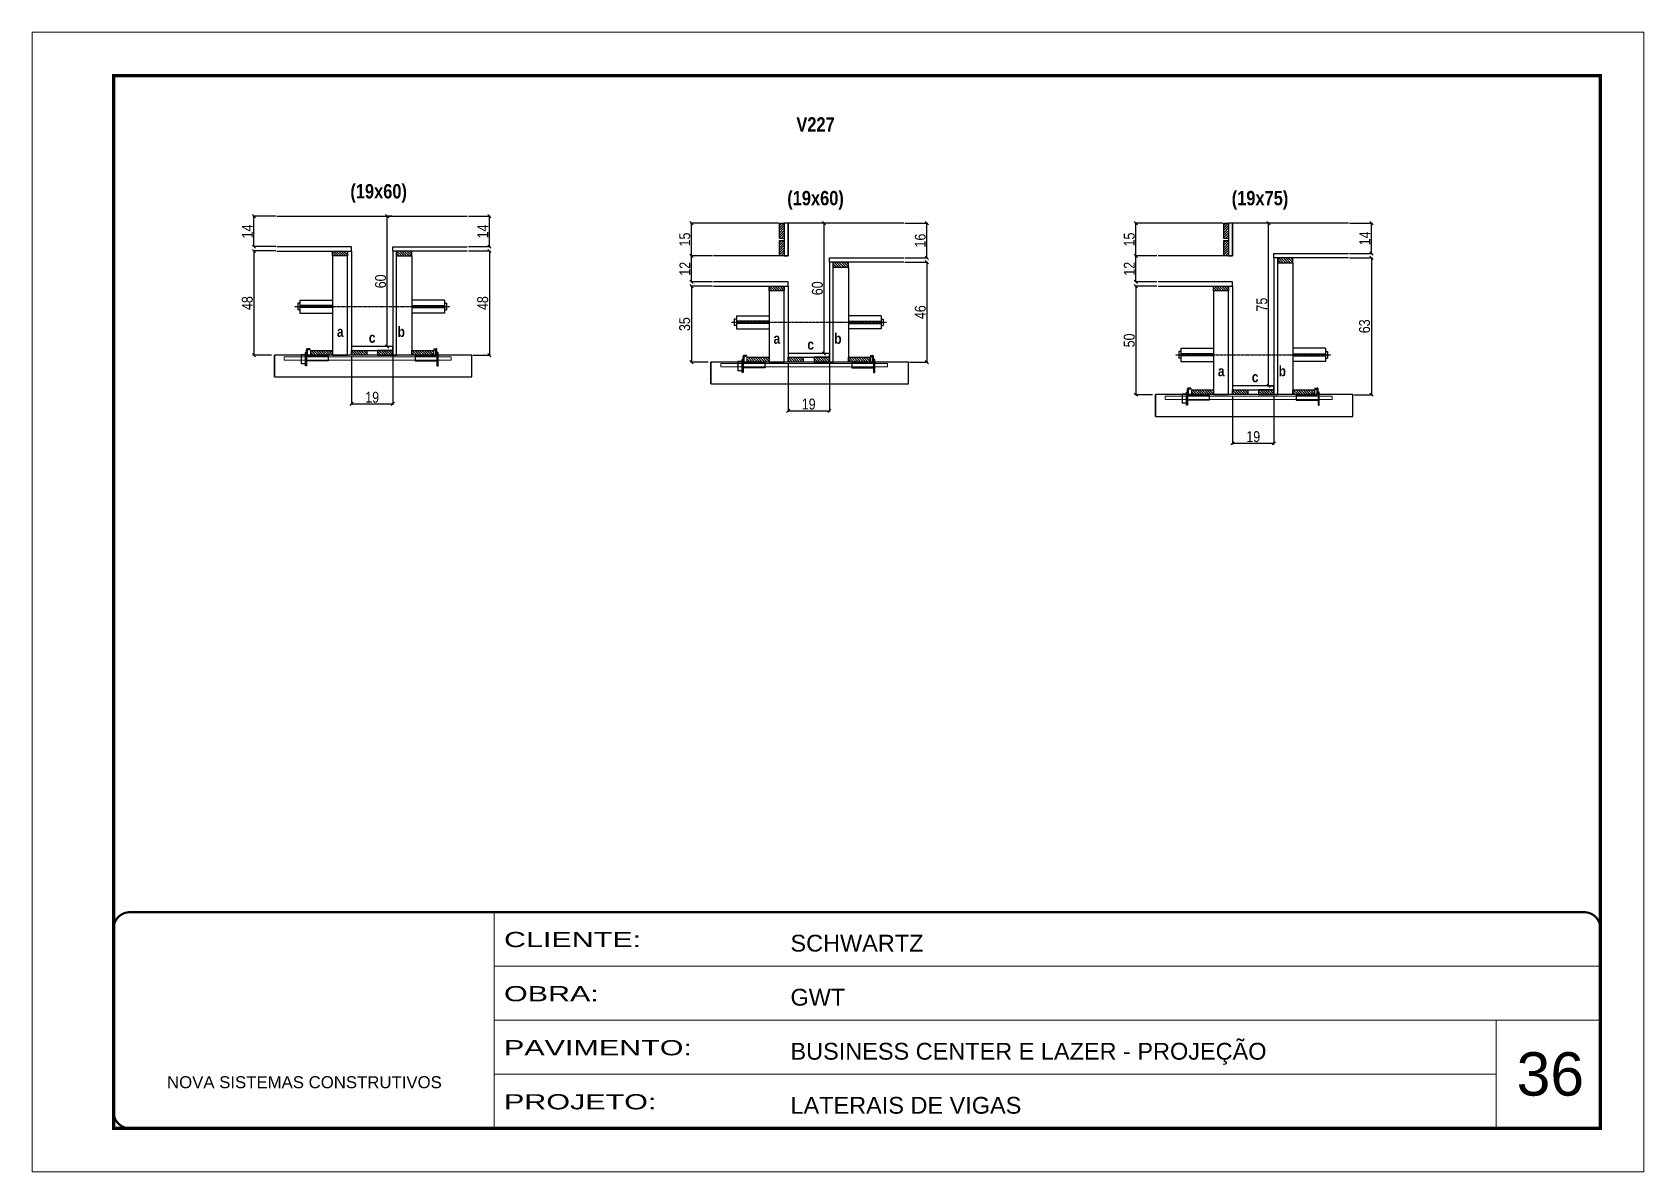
# Model space of a CAD drawing. Extents: x 2603 to 22413, y 1253 to 30260.
# Drawn here: x 7358 to 8843, y 19631 to 20681 of the extents above; entities that cross this region are included whole.
import ezdxf

# ---------------------------------------------------------------- set-up
doc = ezdxf.new("R2010")
doc.units = 0
for name, pattern in [('CONTINUO', [0]), ('DASHED', [0.75, 0.5, -0.25]), ('HIDDEN', [0.375, 0.25, -0.125])]:
    doc.linetypes.add(name, pattern=pattern)
for name, color, linetype in [('barrote', 251, 'Continuous'), ('COTA', 241, 'Continuous'), ('detalhes', 4, 'Continuous'), ('NOMENCLATURA', 7, 'Continuous'), ('Painéis', 200, 'Continuous'), ('presilha', 1, 'Continuous'), ('SARR_2.2x10', 60, 'Continuous'), ('SARR_2.2x7', 40, 'Continuous'), ('SARR_3.5x7', 81, 'Continuous'), ('TENSOR', 3, 'Continuous')]:
    doc.layers.add(name, color=color, linetype=linetype)
for name, color, linetype, lineweight in [('CARIMBO', 255, 'Continuous', 9), ('CONCRETO', 251, 'Continuous', 25), ('Folhas', 255, 'Continuous', 9), ('SARRAFO DE PRESSAO', 251, 'DASHED', 9), ('SCO-___-LAJ', 2, 'Continuous', 0)]:
    doc.layers.add(name, color=color, linetype=linetype, lineweight=lineweight)
doc.styles.add('ARIAL', font='arial.ttf')
doc.styles.add('COTA TECNICA 2X', font='techl___.ttf', dxfattribs={"height": 10})
doc.styles.add('TECNICA', font='techb___.ttf', dxfattribs={"height": 10})
doc.styles.add('Tecnologia', font='')
doc.styles.get('Tecnologia').set_extended_font_data('Forgotten Futurist')
doc.dimstyles.new('SECAO', dxfattribs={"dimscale": 0.333333, "dimtxt": 5, "dimasz": 9, "dimexe": 3, "dimexo": 3, "dimgap": 3, "dimtad": 1, "dimdec": 1, "dimlfac": 0.5, "dimzin": 12, "dimdsep": 46, "dimtxsty": 'COTA TECNICA 2X', "dimblk1": 'OBLIQUE', "dimblk2": 'OBLIQUE', "dimsah": 1, "dimcen": 0.9, "dimclrd": 4, "dimclre": 4, "dimclrt": 240, "dimadec": 1, "dimazin": 3, "dimtfac": 1, "dimtdec": 1, "dimtmove": 0, "dimatfit": 3, "dimfxl": 1, "dimtolj": 1, "dimtzin": 12, "dimarcsym": 0})

# ---------------------------------------------------------------- blocks, each defined once
blk = doc.blocks.new('9999999999')
at = {"color": 30, "linetype": 'CONTINUO'}
for p, q in [((98564.6, 34230.2), (98564.6, 34429.4)), ((98564.6, 34379.6), (99584, 34379.6)), ((98564.6, 34329.8), (99488, 34329.8)), ((99584, 34329.8), (99488, 34329.8)), ((99488, 34329.8), (99488, 34230.2)), ((98564.6, 34280), (99488, 34280))]:
    blk.add_line(p, q, dxfattribs=at)
at = {"color": 30, "linetype": 'CONTINUO', "const_width": 2}
blk.add_lwpolyline([(99584, 34230.2), (99584, 34414.4, 0.414214), (99569, 34429.4), (98229, 34429.4, 0.414214), (98214, 34414.4), (98214, 34245.2, 0.414214), (98229, 34230.2), (99584, 34230.2)], format="xyb", dxfattribs=at)
at = {"layer": 'Folhas'}
blk.add_lwpolyline([(98139, 34190.2), (99624, 34190.2), (99624, 35240.2), (98139, 35240.2)], close=True, dxfattribs=at)
at = {"layer": 'Folhas', "color": 30, "const_width": 3}
blk.add_lwpolyline([(98214, 34230.2), (99584, 34230.2), (99584, 35200.2), (98214, 35200.2)], close=True, dxfattribs=at)
at = {"color": 7, "linetype": 'Continuous', "ltscale": 5, "style": 'ARIAL'}
for s, height, p in [('SCHWARTZ', 15.48, (98837.7, 34393.1)), ('GWT', 15.48, (98837.7, 34343.3)), ('BUSINESS CENTER E LAZER - PROJEÇÃO', 15.483, (98837.7, 34293.5)), ('NOVA SISTEMAS CONSTRUTIVOS', 11.059, (98263.2, 34267.2)), ('LATERAIS DE VIGAS', 15.483, (98837.7, 34243.7))]:
    blk.add_text(s, height=height, dxfattribs=at).set_placement(p)
at = {"layer": 'Folhas', "color": 7, "style": 'Tecnologia', "width": 1.5}
for s, p in [('CLIENTE:', (98573.7, 34397.2)), ('OBRA:', (98573.7, 34347.3)), ('PAVIMENTO:', (98573.7, 34297.5)), ('PROJETO:', (98573.7, 34247.7))]:
    blk.add_text(s, height=14, dxfattribs=at).set_placement(p)
blk = doc.blocks.new('PRESILHA METÁLICA 1')
at = {"layer": 'presilha'}
for p, q in [((0, 13), (6, 13)), ((0, 13), (0, 0)), ((6, 0), (0, 0)), ((6, 15.5), (7.5, 15.5)), ((6, -2.5), (6, 15.5)), ((6, 13), (6, 0)), ((7.5, 10.6), (7.5, 19.9)), ((7.5, 15.5), (7.5, -2.5)), ((37.5, 4.1), (7.5, 4.1)), ((12, 21), (8.6, 21)), ((9, 11.6), (9, 18.9)), ((12, 19.5), (9.6, 19.5)), ((37.5, 11), (9.6, 11)), ((12, 21), (12, 19.5)), ((37.5, 11), (37.5, 4.1)), ((7.5, -2.5), (6, -2.5))]:
    blk.add_line(p, q, dxfattribs=at)
for centre, radius, start, end in [((8.6, 19.9), 1.14, 90, 180), ((9.6, 18.9), 0.57, 90, 180), ((9.6, 11.6), 0.57, 180, 270)]:
    blk.add_arc(centre, radius, start, end, dxfattribs=at)
blk = doc.blocks.new('PRESILHA METÁLICA 2')
at = {"layer": 'presilha'}
for p, q in [((-5.2, 23.5), (-5.2, 22)), ((-5.2, 23.5), (-1.9, 23.5)), ((-0.8, 14.6), (-0.8, 22.4)), ((-30.8, 13.5), (-30.8, 6.6)), ((-30.8, 13.5), (-2.8, 13.5)), ((-30.8, 6.6), (-0.8, 6.6)), ((-5.2, 22), (-2.8, 22)), ((-2.2, 14.1), (-2.2, 21.4)), ((0.8, 18), (-0.8, 18)), ((-0.8, 18), (-0.8, 0)), ((-0.8, 0), (0.8, 0)), ((0.8, 0), (0.8, 18))]:
    blk.add_line(p, q, dxfattribs=at)
for centre, radius, start, end in [((-1.9, 22.4), 1.14, 0, 90), ((-2.8, 21.4), 0.57, 0, 90), ((-2.8, 14.1), 0.57, 270, 0)]:
    blk.add_arc(centre, radius, start, end, dxfattribs=at)
blk = doc.blocks.new('_Oblique')
at = {"color": 0, "linetype": 'ByBlock', "lineweight": -2}
blk.add_line((-0.5, -0.5), (0.5, 0.5), dxfattribs=at)
blk = doc.blocks.new('*D408')
at = {"layer": 'COTA', "color": 4, "lineweight": -2, "transparency": 16777216}
for p, q in [((7759.9, 20479), (7780.2, 20479)), ((7779.2, 20479), (7779.2, 20383)), ((7764, 20383), (7780.2, 20383))]:
    blk.add_line(p, q, dxfattribs=at)
at = {"layer": 'Defpoints', "color": 0, "transparency": 16777216}
for p in [(7758.9, 20479), (7763, 20383), (7779.2, 20383)]:
    blk.add_point(p, dxfattribs=at)
at = {"layer": 'COTA', "color": 4, "lineweight": -2, "transparency": 16777216, "xscale": 3, "yscale": 3, "zscale": 3}
for p, rotation in [((7779.2, 20479), 90), ((7779.2, 20383), 270)]:
    blk.add_blockref('_Oblique', p, dxfattribs=dict(at, rotation=rotation))
at = {"layer": 'COTA', "color": 240, "transparency": 16777216, "insert": (7773.1, 20431), "char_height": 10, "attachment_point": 5, "rotation": 90, "style": 'COTA TECNICA 2X'}
blk.add_mtext('\\A1;48', dxfattribs=at)
blk = doc.blocks.new('*D409')
at = {"layer": 'COTA', "color": 4, "lineweight": -2, "transparency": 16777216}
for p, q in [((7759.9, 20511), (7780.2, 20511)), ((7779.2, 20483), (7779.2, 20511)), ((7759.9, 20483), (7780.2, 20483))]:
    blk.add_line(p, q, dxfattribs=at)
at = {"layer": 'Defpoints', "color": 0, "transparency": 16777216}
for p in [(7758.9, 20511), (7779.2, 20511), (7758.9, 20483)]:
    blk.add_point(p, dxfattribs=at)
at = {"layer": 'COTA', "color": 4, "lineweight": -2, "transparency": 16777216, "xscale": 3, "yscale": 3, "zscale": 3}
for p, rotation in [((7779.2, 20511), 90), ((7779.2, 20483), 270)]:
    blk.add_blockref('_Oblique', p, dxfattribs=dict(at, rotation=rotation))
at = {"layer": 'COTA', "color": 240, "transparency": 16777216, "insert": (7773.2, 20497), "char_height": 10, "attachment_point": 5, "rotation": 90, "style": 'COTA TECNICA 2X'}
blk.add_mtext('\\A1;14', dxfattribs=at)
blk = doc.blocks.new('*D410')
at = {"layer": 'COTA', "color": 4, "lineweight": -2, "transparency": 16777216}
for p, q in [((7582.5, 20479), (7561.3, 20479)), ((7562.3, 20479), (7562.3, 20383)), ((7578.4, 20383), (7561.3, 20383))]:
    blk.add_line(p, q, dxfattribs=at)
at = {"layer": 'Defpoints', "color": 0, "transparency": 16777216}
for p in [(7583.5, 20479), (7562.3, 20383), (7579.4, 20383)]:
    blk.add_point(p, dxfattribs=at)
at = {"layer": 'COTA', "color": 4, "lineweight": -2, "transparency": 16777216, "xscale": 3, "yscale": 3, "zscale": 3}
for p, rotation in [((7562.3, 20479), 90), ((7562.3, 20383), 270)]:
    blk.add_blockref('_Oblique', p, dxfattribs=dict(at, rotation=rotation))
at = {"layer": 'COTA', "color": 240, "transparency": 16777216, "insert": (7556.2, 20431), "char_height": 10, "attachment_point": 5, "rotation": 90, "style": 'COTA TECNICA 2X'}
blk.add_mtext('\\A1;48', dxfattribs=at)
blk = doc.blocks.new('*D2283')
at = {"layer": 'COTA', "color": 4, "lineweight": -2, "transparency": 16777216}
for p, q in [((7689.2, 20511), (7684.1, 20511)), ((7685.1, 20391), (7685.1, 20511)), ((7689.2, 20391), (7684.1, 20391))]:
    blk.add_line(p, q, dxfattribs=at)
at = {"layer": 'Defpoints', "color": 0, "transparency": 16777216}
for p in [(7685.1, 20511), (7690.2, 20511), (7690.2, 20391)]:
    blk.add_point(p, dxfattribs=at)
at = {"layer": 'COTA', "color": 4, "lineweight": -2, "transparency": 16777216, "xscale": 3, "yscale": 3, "zscale": 3}
for p, rotation in [((7685.1, 20511), 90), ((7685.1, 20391), 270)]:
    blk.add_blockref('_Oblique', p, dxfattribs=dict(at, rotation=rotation))
at = {"layer": 'COTA', "color": 240, "transparency": 16777216, "insert": (7679, 20451), "char_height": 10, "attachment_point": 5, "rotation": 90, "style": 'COTA TECNICA 2X'}
blk.add_mtext('\\A1;60', dxfattribs=at)
blk = doc.blocks.new('*D2284')
at = {"layer": 'COTA', "color": 4, "lineweight": -2, "transparency": 16777216}
for p, q in [((7582.5, 20511), (7561.3, 20511)), ((7562.3, 20483), (7562.3, 20511)), ((7582.5, 20483), (7561.3, 20483))]:
    blk.add_line(p, q, dxfattribs=at)
at = {"layer": 'Defpoints', "color": 0, "transparency": 16777216}
for p in [(7562.3, 20511), (7583.5, 20511), (7583.5, 20483)]:
    blk.add_point(p, dxfattribs=at)
at = {"layer": 'COTA', "color": 4, "lineweight": -2, "transparency": 16777216, "xscale": 3, "yscale": 3, "zscale": 3}
for p, rotation in [((7562.3, 20511), 90), ((7562.3, 20483), 270)]:
    blk.add_blockref('_Oblique', p, dxfattribs=dict(at, rotation=rotation))
at = {"layer": 'COTA', "color": 240, "transparency": 16777216, "insert": (7556.2, 20497), "char_height": 10, "attachment_point": 5, "rotation": 90, "style": 'COTA TECNICA 2X'}
blk.add_mtext('\\A1;14', dxfattribs=at)
blk = doc.blocks.new('*D2285')
at = {"layer": 'COTA', "color": 4, "lineweight": -2, "transparency": 16777216}
for p, q in [((7652.2, 20382), (7652.2, 20337.1)), ((7690.2, 20382), (7690.2, 20337.1)), ((7652.2, 20338.1), (7690.2, 20338.1))]:
    blk.add_line(p, q, dxfattribs=at)
at = {"layer": 'Defpoints', "color": 0, "transparency": 16777216}
for p in [(7652.2, 20383), (7690.2, 20383), (7690.2, 20338.1)]:
    blk.add_point(p, dxfattribs=at)
at = {"layer": 'COTA', "color": 4, "lineweight": -2, "transparency": 16777216, "xscale": 3, "yscale": 3, "zscale": 3, "rotation": 180}
blk.add_blockref('_Oblique', (7652.2, 20338.1), dxfattribs=at)
at = {"layer": 'COTA', "color": 4, "lineweight": -2, "transparency": 16777216, "xscale": 3, "yscale": 3, "zscale": 3}
blk.add_blockref('_Oblique', (7690.2, 20338.1), dxfattribs=at)
at = {"layer": 'COTA', "color": 240, "transparency": 16777216, "insert": (7671.2, 20344.2), "char_height": 10, "attachment_point": 5, "style": 'COTA TECNICA 2X'}
blk.add_mtext('\\A1;19', dxfattribs=at)
blk = doc.blocks.new('*D426')
at = {"layer": 'COTA', "color": 4, "lineweight": -2, "transparency": 16777216}
for p, q in [((7984.8, 20446.6), (7964.5, 20446.6)), ((7965.5, 20446.6), (7965.5, 20376.6)), ((7980.7, 20376.6), (7964.5, 20376.6))]:
    blk.add_line(p, q, dxfattribs=at)
at = {"layer": 'Defpoints', "color": 0, "transparency": 16777216}
for p in [(7985.8, 20446.6), (7965.5, 20376.6), (7981.7, 20376.6)]:
    blk.add_point(p, dxfattribs=at)
at = {"layer": 'COTA', "color": 4, "lineweight": -2, "transparency": 16777216, "xscale": 3, "yscale": 3, "zscale": 3}
for p, rotation in [((7965.5, 20446.6), 90), ((7965.5, 20376.6), 270)]:
    blk.add_blockref('_Oblique', p, dxfattribs=dict(at, rotation=rotation))
at = {"layer": 'COTA', "color": 240, "transparency": 16777216, "insert": (7959.2, 20411.6), "char_height": 10, "attachment_point": 5, "rotation": 90, "style": 'COTA TECNICA 2X'}
blk.add_mtext('\\A1;35', dxfattribs=at)
blk = doc.blocks.new('*D427')
at = {"layer": 'COTA', "color": 4, "lineweight": -2, "transparency": 16777216}
for p, q in [((7984.8, 20474.6), (7964.5, 20474.6)), ((7965.5, 20450.6), (7965.5, 20474.6)), ((7984.8, 20450.6), (7964.5, 20450.6))]:
    blk.add_line(p, q, dxfattribs=at)
at = {"layer": 'Defpoints', "color": 0, "transparency": 16777216}
for p in [(7965.5, 20474.6), (7985.8, 20474.6), (7985.8, 20450.6)]:
    blk.add_point(p, dxfattribs=at)
at = {"layer": 'COTA', "color": 4, "lineweight": -2, "transparency": 16777216, "xscale": 3, "yscale": 3, "zscale": 3}
for p, rotation in [((7965.5, 20474.6), 90), ((7965.5, 20450.6), 270)]:
    blk.add_blockref('_Oblique', p, dxfattribs=dict(at, rotation=rotation))
at = {"layer": 'COTA', "color": 240, "transparency": 16777216, "insert": (7959.4, 20462.6), "char_height": 10, "attachment_point": 5, "rotation": 90, "style": 'COTA TECNICA 2X'}
blk.add_mtext('\\A1;12', dxfattribs=at)
blk = doc.blocks.new('*D428')
at = {"layer": 'COTA', "color": 4, "lineweight": -2, "transparency": 16777216}
for p, q in [((8162.2, 20468.6), (8183.4, 20468.6)), ((8182.4, 20468.6), (8182.4, 20376.6)), ((8166.3, 20376.6), (8183.4, 20376.6))]:
    blk.add_line(p, q, dxfattribs=at)
at = {"layer": 'Defpoints', "color": 0, "transparency": 16777216}
for p in [(8161.2, 20468.6), (8165.3, 20376.6), (8182.4, 20376.6)]:
    blk.add_point(p, dxfattribs=at)
at = {"layer": 'COTA', "color": 4, "lineweight": -2, "transparency": 16777216, "xscale": 3, "yscale": 3, "zscale": 3}
for p, rotation in [((8182.4, 20468.6), 90), ((8182.4, 20376.6), 270)]:
    blk.add_blockref('_Oblique', p, dxfattribs=dict(at, rotation=rotation))
at = {"layer": 'COTA', "color": 240, "transparency": 16777216, "insert": (8176.3, 20422.6), "char_height": 10, "attachment_point": 5, "rotation": 90, "style": 'COTA TECNICA 2X'}
blk.add_mtext('\\A1;46', dxfattribs=at)
blk = doc.blocks.new('*D2387')
at = {"layer": 'COTA', "color": 4, "lineweight": -2, "transparency": 16777216}
for p, q in [((8162.2, 20504.6), (8183.4, 20504.6)), ((8182.4, 20472.6), (8182.4, 20504.6)), ((8162.2, 20472.6), (8183.4, 20472.6))]:
    blk.add_line(p, q, dxfattribs=at)
at = {"layer": 'Defpoints', "color": 0, "transparency": 16777216}
for p in [(8161.2, 20504.6), (8182.4, 20504.6), (8161.2, 20472.6)]:
    blk.add_point(p, dxfattribs=at)
at = {"layer": 'COTA', "color": 4, "lineweight": -2, "transparency": 16777216, "xscale": 3, "yscale": 3, "zscale": 3}
for p, rotation in [((8182.4, 20504.6), 90), ((8182.4, 20472.6), 270)]:
    blk.add_blockref('_Oblique', p, dxfattribs=dict(at, rotation=rotation))
at = {"layer": 'COTA', "color": 240, "transparency": 16777216, "insert": (8176.3, 20488.6), "char_height": 10, "attachment_point": 5, "rotation": 90, "style": 'COTA TECNICA 2X'}
blk.add_mtext('\\A1;16', dxfattribs=at)
blk = doc.blocks.new('*D2388')
at = {"layer": 'COTA', "color": 4, "lineweight": -2, "transparency": 16777216}
for p, q in [((8054.5, 20375.6), (8054.5, 20330.8)), ((8092.5, 20375.6), (8092.5, 20330.8)), ((8054.5, 20331.8), (8092.5, 20331.8))]:
    blk.add_line(p, q, dxfattribs=at)
at = {"layer": 'Defpoints', "color": 0, "transparency": 16777216}
for p in [(8054.5, 20376.6), (8092.5, 20376.6), (8092.5, 20331.8)]:
    blk.add_point(p, dxfattribs=at)
at = {"layer": 'COTA', "color": 4, "lineweight": -2, "transparency": 16777216, "xscale": 3, "yscale": 3, "zscale": 3, "rotation": 180}
blk.add_blockref('_Oblique', (8054.5, 20331.8), dxfattribs=at)
at = {"layer": 'COTA', "color": 4, "lineweight": -2, "transparency": 16777216, "xscale": 3, "yscale": 3, "zscale": 3}
blk.add_blockref('_Oblique', (8092.5, 20331.8), dxfattribs=at)
at = {"layer": 'COTA', "color": 240, "transparency": 16777216, "insert": (8073.5, 20337.9), "char_height": 10, "attachment_point": 5, "style": 'COTA TECNICA 2X'}
blk.add_mtext('\\A1;19', dxfattribs=at)
blk = doc.blocks.new('*D2191')
at = {"layer": 'COTA', "color": 4, "lineweight": -2, "transparency": 16777216}
for p, q in [((8045.5, 20504.6), (7964.5, 20504.6)), ((7965.5, 20474.6), (7965.5, 20504.6)), ((7984.8, 20474.6), (7964.5, 20474.6))]:
    blk.add_line(p, q, dxfattribs=at)
at = {"layer": 'Defpoints', "color": 0, "transparency": 16777216}
for p in [(7965.5, 20504.6), (8046.5, 20504.6), (7985.8, 20474.6)]:
    blk.add_point(p, dxfattribs=at)
at = {"layer": 'COTA', "color": 4, "lineweight": -2, "transparency": 16777216, "xscale": 3, "yscale": 3, "zscale": 3}
for p, rotation in [((7965.5, 20504.6), 90), ((7965.5, 20474.6), 270)]:
    blk.add_blockref('_Oblique', p, dxfattribs=dict(at, rotation=rotation))
at = {"layer": 'COTA', "color": 240, "transparency": 16777216, "insert": (7959.3, 20489.6), "char_height": 10, "attachment_point": 5, "rotation": 90, "style": 'COTA TECNICA 2X'}
blk.add_mtext('\\A1;15', dxfattribs=at)
blk = doc.blocks.new('*D2192')
at = {"layer": 'COTA', "color": 4, "lineweight": -2, "transparency": 16777216}
for p, q in [((8091.5, 20504.6), (8086.6, 20504.6)), ((8087.6, 20384.6), (8087.6, 20504.6)), ((8091.5, 20384.6), (8086.6, 20384.6))]:
    blk.add_line(p, q, dxfattribs=at)
at = {"layer": 'Defpoints', "color": 0, "transparency": 16777216}
for p in [(8087.6, 20504.6), (8092.5, 20504.6), (8092.5, 20384.6)]:
    blk.add_point(p, dxfattribs=at)
at = {"layer": 'COTA', "color": 4, "lineweight": -2, "transparency": 16777216, "xscale": 3, "yscale": 3, "zscale": 3}
for p, rotation in [((8087.6, 20504.6), 90), ((8087.6, 20384.6), 270)]:
    blk.add_blockref('_Oblique', p, dxfattribs=dict(at, rotation=rotation))
at = {"layer": 'COTA', "color": 240, "transparency": 16777216, "insert": (8081.5, 20444.6), "char_height": 10, "attachment_point": 5, "rotation": 90, "style": 'COTA TECNICA 2X'}
blk.add_mtext('\\A1;60', dxfattribs=at)
blk = doc.blocks.new('*D383')
at = {"layer": 'COTA', "color": 4, "lineweight": -2, "transparency": 16777216}
for p, q in [((8394.4, 20446.6), (8374, 20446.6)), ((8375, 20446.6), (8375, 20346.6)), ((8390.2, 20346.6), (8374, 20346.6))]:
    blk.add_line(p, q, dxfattribs=at)
at = {"layer": 'Defpoints', "color": 0, "transparency": 16777216}
for p in [(8395.4, 20446.6), (8375, 20346.6), (8391.2, 20346.6)]:
    blk.add_point(p, dxfattribs=at)
at = {"layer": 'COTA', "color": 4, "lineweight": -2, "transparency": 16777216, "xscale": 3, "yscale": 3, "zscale": 3}
for p, rotation in [((8375, 20446.6), 90), ((8375, 20346.6), 270)]:
    blk.add_blockref('_Oblique', p, dxfattribs=dict(at, rotation=rotation))
at = {"layer": 'COTA', "color": 240, "transparency": 16777216, "insert": (8368.9, 20396.6), "char_height": 10, "attachment_point": 5, "rotation": 90, "style": 'COTA TECNICA 2X'}
blk.add_mtext('\\A1;50', dxfattribs=at)
blk = doc.blocks.new('*D384')
at = {"layer": 'COTA', "color": 4, "lineweight": -2, "transparency": 16777216}
for p, q in [((8394.4, 20474.6), (8374, 20474.6)), ((8375, 20450.6), (8375, 20474.6)), ((8394.4, 20450.6), (8374, 20450.6))]:
    blk.add_line(p, q, dxfattribs=at)
at = {"layer": 'Defpoints', "color": 0, "transparency": 16777216}
for p in [(8375, 20474.6), (8395.4, 20474.6), (8395.4, 20450.6)]:
    blk.add_point(p, dxfattribs=at)
at = {"layer": 'COTA', "color": 4, "lineweight": -2, "transparency": 16777216, "xscale": 3, "yscale": 3, "zscale": 3}
for p, rotation in [((8375, 20474.6), 90), ((8375, 20450.6), 270)]:
    blk.add_blockref('_Oblique', p, dxfattribs=dict(at, rotation=rotation))
at = {"layer": 'COTA', "color": 240, "transparency": 16777216, "insert": (8368.9, 20462.6), "char_height": 10, "attachment_point": 5, "rotation": 90, "style": 'COTA TECNICA 2X'}
blk.add_mtext('\\A1;12', dxfattribs=at)
blk = doc.blocks.new('*D385')
at = {"layer": 'COTA', "color": 4, "lineweight": -2, "transparency": 16777216}
for p, q in [((8571.7, 20472.6), (8593, 20472.6)), ((8592, 20472.6), (8592, 20346.6)), ((8575.9, 20346.6), (8593, 20346.6))]:
    blk.add_line(p, q, dxfattribs=at)
at = {"layer": 'Defpoints', "color": 0, "transparency": 16777216}
for p in [(8570.7, 20472.6), (8574.9, 20346.6), (8592, 20346.6)]:
    blk.add_point(p, dxfattribs=at)
at = {"layer": 'COTA', "color": 4, "lineweight": -2, "transparency": 16777216, "xscale": 3, "yscale": 3, "zscale": 3}
for p, rotation in [((8592, 20472.6), 90), ((8592, 20346.6), 270)]:
    blk.add_blockref('_Oblique', p, dxfattribs=dict(at, rotation=rotation))
at = {"layer": 'COTA', "color": 240, "transparency": 16777216, "insert": (8585.7, 20409.6), "char_height": 10, "attachment_point": 5, "rotation": 90, "style": 'COTA TECNICA 2X'}
blk.add_mtext('\\A1;63', dxfattribs=at)
blk = doc.blocks.new('*D2193')
at = {"layer": 'COTA', "color": 4, "lineweight": -2, "transparency": 16777216}
for p, q in [((8571.7, 20504.6), (8593, 20504.6)), ((8592, 20476.6), (8592, 20504.6)), ((8571.7, 20476.6), (8593, 20476.6))]:
    blk.add_line(p, q, dxfattribs=at)
at = {"layer": 'Defpoints', "color": 0, "transparency": 16777216}
for p in [(8570.7, 20504.6), (8592, 20504.6), (8570.7, 20476.6)]:
    blk.add_point(p, dxfattribs=at)
at = {"layer": 'COTA', "color": 4, "lineweight": -2, "transparency": 16777216, "xscale": 3, "yscale": 3, "zscale": 3}
for p, rotation in [((8592, 20504.6), 90), ((8592, 20476.6), 270)]:
    blk.add_blockref('_Oblique', p, dxfattribs=dict(at, rotation=rotation))
at = {"layer": 'COTA', "color": 240, "transparency": 16777216, "insert": (8585.9, 20490.6), "char_height": 10, "attachment_point": 5, "rotation": 90, "style": 'COTA TECNICA 2X'}
blk.add_mtext('\\A1;14', dxfattribs=at)
blk = doc.blocks.new('*D2194')
at = {"layer": 'COTA', "color": 4, "lineweight": -2, "transparency": 16777216}
for p, q in [((8464.1, 20345.6), (8464.1, 20300.8)), ((8502.1, 20345.6), (8502.1, 20300.8)), ((8464.1, 20301.8), (8502.1, 20301.8))]:
    blk.add_line(p, q, dxfattribs=at)
at = {"layer": 'Defpoints', "color": 0, "transparency": 16777216}
for p in [(8464.1, 20346.6), (8502.1, 20346.6), (8502.1, 20301.8)]:
    blk.add_point(p, dxfattribs=at)
at = {"layer": 'COTA', "color": 4, "lineweight": -2, "transparency": 16777216, "xscale": 3, "yscale": 3, "zscale": 3, "rotation": 180}
blk.add_blockref('_Oblique', (8464.1, 20301.8), dxfattribs=at)
at = {"layer": 'COTA', "color": 4, "lineweight": -2, "transparency": 16777216, "xscale": 3, "yscale": 3, "zscale": 3}
blk.add_blockref('_Oblique', (8502.1, 20301.8), dxfattribs=at)
at = {"layer": 'COTA', "color": 240, "transparency": 16777216, "insert": (8483.1, 20307.9), "char_height": 10, "attachment_point": 5, "style": 'COTA TECNICA 2X'}
blk.add_mtext('\\A1;19', dxfattribs=at)
blk = doc.blocks.new('*D2195')
at = {"layer": 'COTA', "color": 4, "lineweight": -2, "transparency": 16777216}
for p, q in [((8455.1, 20504.6), (8374, 20504.6)), ((8375, 20474.6), (8375, 20504.6)), ((8394.4, 20474.6), (8374, 20474.6))]:
    blk.add_line(p, q, dxfattribs=at)
at = {"layer": 'Defpoints', "color": 0, "transparency": 16777216}
for p in [(8375, 20504.6), (8456.1, 20504.6), (8395.4, 20474.6)]:
    blk.add_point(p, dxfattribs=at)
at = {"layer": 'COTA', "color": 4, "lineweight": -2, "transparency": 16777216, "xscale": 3, "yscale": 3, "zscale": 3}
for p, rotation in [((8375, 20504.6), 90), ((8375, 20474.6), 270)]:
    blk.add_blockref('_Oblique', p, dxfattribs=dict(at, rotation=rotation))
at = {"layer": 'COTA', "color": 240, "transparency": 16777216, "insert": (8368.9, 20489.6), "char_height": 10, "attachment_point": 5, "rotation": 90, "style": 'COTA TECNICA 2X'}
blk.add_mtext('\\A1;15', dxfattribs=at)
blk = doc.blocks.new('*D2196')
at = {"layer": 'COTA', "color": 4, "lineweight": -2, "transparency": 16777216}
for p, q in [((8501.1, 20504.6), (8496.2, 20504.6)), ((8497.2, 20354.6), (8497.2, 20504.6)), ((8501.1, 20354.6), (8496.2, 20354.6))]:
    blk.add_line(p, q, dxfattribs=at)
at = {"layer": 'Defpoints', "color": 0, "transparency": 16777216}
for p in [(8497.2, 20504.6), (8502.1, 20504.6), (8502.1, 20354.6)]:
    blk.add_point(p, dxfattribs=at)
at = {"layer": 'COTA', "color": 4, "lineweight": -2, "transparency": 16777216, "xscale": 3, "yscale": 3, "zscale": 3}
for p, rotation in [((8497.2, 20504.6), 90), ((8497.2, 20354.6), 270)]:
    blk.add_blockref('_Oblique', p, dxfattribs=dict(at, rotation=rotation))
at = {"layer": 'COTA', "color": 240, "transparency": 16777216, "insert": (8491.1, 20429.6), "char_height": 10, "attachment_point": 5, "rotation": 90, "style": 'COTA TECNICA 2X'}
blk.add_mtext('\\A1;75', dxfattribs=at)

msp = doc.modelspace()

# ---------------------------------------------------------------- hatches: boundary and pattern name
at = {"layer": 'SARR_2.2x10'}
h = msp.add_hatch(dxfattribs=at)
h.set_pattern_fill('ANSI31', color=256, scale=0.5, angle=90)
h.set_pattern_definition([(135, (40808.1203, -103129.2165), (-1.122532015, -1.122532015), [])])
h.paths.add_polyline_path([(7614.58, 20387.35), (7614.58, 20382.95), (7634.58, 20382.95), (7634.58, 20387.35)])
h = msp.add_hatch(dxfattribs=at)
h.set_pattern_fill('ANSI31', color=256, scale=0.5, angle=90)
h.set_pattern_definition([(135, (40901.3203, -103129.2165), (-1.122532015, -1.122532015), [])])
h.paths.add_polyline_path([(7707.78, 20387.35), (7707.78, 20382.95), (7727.78, 20382.95), (7727.78, 20387.35)])
h = msp.add_hatch(dxfattribs=at)
h.set_pattern_fill('ANSI31', color=256, scale=0.5, angle=90)
h.set_pattern_definition([(135, (41210.4357, -103135.5311), (-1.122532015, -1.122532015), [])])
h.paths.add_polyline_path([(8016.9, 20381.04), (8016.9, 20376.64), (8036.9, 20376.64), (8036.9, 20381.04)])
h = msp.add_hatch(dxfattribs=at)
h.set_pattern_fill('ANSI31', color=256, scale=0.5, angle=90)
h.set_pattern_definition([(135, (41303.6357, -103135.5311), (-1.122532015, -1.122532015), [])])
h.paths.add_polyline_path([(8110.1, 20381.04), (8110.1, 20376.64), (8130.1, 20376.64), (8130.1, 20381.04)])
h = msp.add_hatch(dxfattribs=at)
h.set_pattern_fill('ANSI31', color=256, scale=0.5, angle=90)
h.set_pattern_definition([(135, (41619.9888, -103165.5311), (-1.122532015, -1.122532015), [])])
h.paths.add_polyline_path([(8426.45, 20351.04), (8426.45, 20346.64), (8446.45, 20346.64), (8446.45, 20351.04)])
h = msp.add_hatch(dxfattribs=at)
h.set_pattern_fill('ANSI31', color=256, scale=0.5, angle=90)
h.set_pattern_definition([(135, (41713.1888, -103165.5311), (-1.122532015, -1.122532015), [])])
h.paths.add_polyline_path([(8519.65, 20351.04), (8519.65, 20346.64), (8539.65, 20346.64), (8539.65, 20351.04)])
at = {"layer": 'SARR_2.2x7'}
h = msp.add_hatch(dxfattribs=at)
h.set_pattern_fill('ANSI31', color=256, scale=0.5, angle=180)
h.set_pattern_definition([(225, (131663.7006, 53618.9772), (1.122532015, -1.122532015), [])])
h.paths.add_polyline_path([(8050.9, 20490.64), (8046.5, 20490.64), (8046.5, 20504.64), (8050.9, 20504.64)])
h = msp.add_hatch(dxfattribs=at)
h.set_pattern_fill('ANSI31', color=256, scale=0.5, angle=180)
h.set_pattern_definition([(225, (132073.2537, 53618.9772), (1.122532015, -1.122532015), [])])
h.paths.add_polyline_path([(8460.45, 20490.64), (8456.05, 20490.64), (8456.05, 20504.64), (8460.45, 20504.64)])
h = msp.add_hatch(dxfattribs=at)
h.set_pattern_fill('ANSI31', color=256, scale=0.5, angle=90)
h.set_pattern_definition([(135, (40802.1203, -103037.6165), (-1.122532015, -1.122532015), [])])
h.paths.add_polyline_path([(7648.58, 20478.95), (7648.58, 20474.55), (7634.58, 20474.55), (7634.58, 20478.95)])
h = msp.add_hatch(dxfattribs=at)
h.set_pattern_fill('ANSI31', color=256, scale=0.5, angle=90)
h.set_pattern_definition([(135, (40822.1203, -103037.6165), (-1.122532015, -1.122532015), [])])
h.paths.add_polyline_path([(7693.78, 20478.95), (7693.78, 20474.55), (7707.78, 20474.55), (7707.78, 20478.95)])
h = msp.add_hatch(dxfattribs=at)
h.set_pattern_fill('ANSI31', color=256, scale=0.5, angle=180)
h.set_pattern_definition([(225, (131663.7006, 53602.9772), (1.122532015, -1.122532015), [])])
h.paths.add_polyline_path([(8050.9, 20474.64), (8046.5, 20474.64), (8046.5, 20488.64), (8050.9, 20488.64)])
h = msp.add_hatch(dxfattribs=at)
h.set_pattern_fill('ANSI31', color=256, scale=0.5, angle=180)
h.set_pattern_definition([(225, (132073.2537, 53602.9772), (1.122532015, -1.122532015), [])])
h.paths.add_polyline_path([(8460.45, 20474.64), (8456.05, 20474.64), (8456.05, 20488.64), (8460.45, 20488.64)])
h = msp.add_hatch(dxfattribs=at)
h.set_pattern_fill('ANSI31', color=256, scale=0.5, angle=90)
h.set_pattern_definition([(135, (41202.4357, -103047.9311), (-1.122532015, -1.122532015), [])])
h.paths.add_polyline_path([(8096.1, 20468.64), (8096.1, 20464.24), (8110.1, 20464.24), (8110.1, 20468.64)])
h = msp.add_hatch(dxfattribs=at)
h.set_pattern_fill('ANSI31', color=256, scale=0.5, angle=90)
h.set_pattern_definition([(135, (41611.9888, -103043.9311), (-1.122532015, -1.122532015), [])])
h.paths.add_polyline_path([(8505.65, 20472.64), (8505.65, 20468.24), (8519.65, 20468.24), (8519.65, 20472.64)])
h = msp.add_hatch(dxfattribs=at)
h.set_pattern_fill('ANSI31', color=256, scale=0.5, angle=90)
h.set_pattern_definition([(135, (41226.4357, -103069.9311), (-1.122532015, -1.122532015), [])])
h.paths.add_polyline_path([(8050.9, 20446.64), (8050.9, 20442.24), (8036.9, 20442.24), (8036.9, 20446.64)])
h = msp.add_hatch(dxfattribs=at)
h.set_pattern_fill('ANSI31', color=256, scale=0.5, angle=90)
h.set_pattern_definition([(135, (41635.9888, -103069.9311), (-1.122532015, -1.122532015), [])])
h.paths.add_polyline_path([(8460.45, 20446.64), (8460.45, 20442.24), (8446.45, 20442.24), (8446.45, 20446.64)])
h = msp.add_hatch(dxfattribs=at)
h.set_pattern_fill('ANSI31', color=256, scale=0.5, angle=90)
h.set_pattern_definition([(135, (40887.7203, -103129.2165), (-1.122532015, -1.122532015), [])])
h.paths.add_polyline_path([(7666.18, 20382.95), (7666.18, 20387.35), (7652.18, 20387.35), (7652.18, 20382.95)])
h = msp.add_hatch(dxfattribs=at)
h.set_pattern_fill('ANSI31', color=256, scale=0.5, angle=90)
h.set_pattern_definition([(135, (40825.7203, -103129.2165), (-1.122532015, -1.122532015), [])])
h.paths.add_polyline_path([(7676.18, 20382.95), (7676.18, 20387.35), (7690.18, 20387.35), (7690.18, 20382.95)])
h = msp.add_hatch(dxfattribs=at)
h.set_pattern_fill('ANSI31', color=256, scale=0.5, angle=90)
h.set_pattern_definition([(135, (41290.0357, -103135.5311), (-1.122532015, -1.122532015), [])])
h.paths.add_polyline_path([(8068.5, 20376.64), (8068.5, 20381.04), (8054.5, 20381.04), (8054.5, 20376.64)])
h = msp.add_hatch(dxfattribs=at)
h.set_pattern_fill('ANSI31', color=256, scale=0.5, angle=90)
h.set_pattern_definition([(135, (41228.0357, -103135.5311), (-1.122532015, -1.122532015), [])])
h.paths.add_polyline_path([(8078.5, 20376.64), (8078.5, 20381.04), (8092.5, 20381.04), (8092.5, 20376.64)])
h = msp.add_hatch(dxfattribs=at)
h.set_pattern_fill('ANSI31', color=256, scale=0.5, angle=90)
h.set_pattern_definition([(135, (41699.5888, -103165.5311), (-1.122532015, -1.122532015), [])])
h.paths.add_polyline_path([(8478.05, 20346.64), (8478.05, 20351.04), (8464.05, 20351.04), (8464.05, 20346.64)])
h = msp.add_hatch(dxfattribs=at)
h.set_pattern_fill('ANSI31', color=256, scale=0.5, angle=90)
h.set_pattern_definition([(135, (41637.5888, -103165.5311), (-1.122532015, -1.122532015), [])])
h.paths.add_polyline_path([(8488.05, 20346.64), (8488.05, 20351.04), (8502.05, 20351.04), (8502.05, 20346.64)])

# ---------------------------------------------------------------- linework, layer by layer
at = {"ltscale": 3}
for p, q in [((7604.58, 20433.8), (7604.58, 20421.8)), ((7604.58, 20433.8), (7634.58, 20433.8)), ((7737.78, 20433.8), (7707.78, 20433.8)), ((7737.78, 20433.8), (7737.78, 20421.8)), ((7602.58, 20430.8), (7602.58, 20424.8)), ((7604.58, 20430.8), (7602.58, 20430.8)), ((7604.58, 20424.8), (7602.58, 20424.8)), ((7634.58, 20428.8), (7604.58, 20428.8)), ((7634.58, 20426.8), (7604.58, 20426.8)), ((7604.58, 20421.8), (7634.58, 20421.8)), ((7707.78, 20428.8), (7737.78, 20428.8)), ((7707.78, 20426.8), (7737.78, 20426.8)), ((7737.78, 20421.8), (7707.78, 20421.8)), ((7737.78, 20430.8), (7739.78, 20430.8)), ((7737.78, 20424.8), (7739.78, 20424.8)), ((7739.78, 20430.8), (7739.78, 20424.8)), ((8006.9, 20419.31), (8006.9, 20407.31)), ((8006.9, 20419.31), (8036.9, 20419.31)), ((8140.1, 20419.31), (8110.1, 20419.31)), ((8140.1, 20419.31), (8140.1, 20407.31)), ((8004.9, 20416.31), (8004.9, 20410.31)), ((8006.9, 20416.31), (8004.9, 20416.31)), ((8006.9, 20410.31), (8004.9, 20410.31)), ((8036.9, 20414.31), (8006.9, 20414.31)), ((8036.9, 20412.31), (8006.9, 20412.31)), ((8006.9, 20407.31), (8036.9, 20407.31)), ((8110.1, 20414.31), (8140.1, 20414.31)), ((8110.1, 20412.31), (8140.1, 20412.31)), ((8140.1, 20407.31), (8110.1, 20407.31)), ((8140.1, 20416.31), (8142.1, 20416.31)), ((8140.1, 20410.31), (8142.1, 20410.31)), ((8142.1, 20416.31), (8142.1, 20410.31)), ((8416.45, 20389.31), (8416.45, 20377.31)), ((8416.45, 20389.31), (8446.45, 20389.31)), ((8549.65, 20389.31), (8519.65, 20389.31)), ((8549.65, 20389.31), (8549.65, 20377.31)), ((8414.45, 20386.31), (8414.45, 20380.31)), ((8416.45, 20386.31), (8414.45, 20386.31)), ((8416.45, 20380.31), (8414.45, 20380.31)), ((8446.45, 20384.31), (8416.45, 20384.31)), ((8446.45, 20382.31), (8416.45, 20382.31)), ((8416.45, 20377.31), (8446.45, 20377.31)), ((8519.65, 20384.31), (8549.65, 20384.31)), ((8519.65, 20382.31), (8549.65, 20382.31)), ((8549.65, 20377.31), (8519.65, 20377.31)), ((8549.65, 20386.31), (8551.65, 20386.31)), ((8549.65, 20380.31), (8551.65, 20380.31)), ((8551.65, 20386.31), (8551.65, 20380.31))]:
    msp.add_line(p, q, dxfattribs=at)
at = {"layer": 'barrote'}
for points in [[(7581.13, 20362.95), (7763.04, 20362.95), (7763.04, 20382.95), (7581.13, 20382.95)], [(7983.44, 20356.64), (8165.36, 20356.64), (8165.36, 20376.64), (7983.44, 20376.64)], [(8392.99, 20326.64), (8574.91, 20326.64), (8574.91, 20346.64), (8392.99, 20346.64)]]:
    msp.add_lwpolyline(points, close=True, dxfattribs=at)
at = {"layer": 'CONCRETO', "linetype": 'Continuous'}
for p, q in [((7583.48, 20510.95), (7758.88, 20510.95)), ((8161.2, 20504.64), (8054.5, 20504.64)), ((8054.5, 20504.64), (8054.5, 20474.64)), ((8570.75, 20504.64), (8464.05, 20504.64)), ((8464.05, 20504.64), (8464.05, 20474.64)), ((8054.5, 20474.64), (7985.8, 20474.64)), ((8464.05, 20474.64), (8395.35, 20474.64))]:
    msp.add_line(p, q, dxfattribs=at)
at = {"layer": 'detalhes', "color": 250}
for p, q in [((7581.13, 20362.95), (7581.13, 20382.95)), ((7983.44, 20356.64), (7983.44, 20376.64)), ((8392.99, 20326.64), (8392.99, 20346.64))]:
    msp.add_line(p, q, dxfattribs=at)
at = {"layer": 'Painéis', "linetype": 'Continuous'}
for points in [[(8050.9, 20474.64), (8054.5, 20474.64), (8054.5, 20504.64), (8050.9, 20504.64)], [(8460.45, 20474.64), (8464.05, 20474.64), (8464.05, 20504.64), (8460.45, 20504.64)], [(7648.58, 20382.95), (7648.58, 20478.95), (7652.18, 20478.95), (7652.18, 20382.95)], [(7693.78, 20382.95), (7693.78, 20478.95), (7690.18, 20478.95), (7690.18, 20382.95)], [(8096.1, 20376.64), (8096.1, 20468.64), (8092.5, 20468.64), (8092.5, 20376.64)], [(8505.65, 20346.64), (8505.65, 20472.64), (8502.05, 20472.64), (8502.05, 20346.64)], [(8050.9, 20376.64), (8050.9, 20446.64), (8054.5, 20446.64), (8054.5, 20376.64)], [(8460.45, 20346.64), (8460.45, 20446.64), (8464.05, 20446.64), (8464.05, 20346.64)], [(7690.18, 20390.95), (7652.18, 20390.95), (7652.18, 20387.35), (7690.18, 20387.35)], [(8092.5, 20384.64), (8054.5, 20384.64), (8054.5, 20381.04), (8092.5, 20381.04)], [(8502.05, 20354.64), (8464.05, 20354.64), (8464.05, 20351.04), (8502.05, 20351.04)]]:
    msp.add_lwpolyline(points, close=True, dxfattribs=at)
at = {"layer": 'Painéis', "linetype": 'Continuous', "elevation": 0}
for points in [[(7583.48, 20478.95), (7652.18, 20478.95), (7652.18, 20482.95), (7583.48, 20482.95)], [(7758.88, 20478.95), (7690.18, 20478.95), (7690.18, 20482.95), (7758.88, 20482.95)], [(8161.2, 20468.64), (8092.5, 20468.64), (8092.5, 20472.64), (8161.2, 20472.64)], [(8570.75, 20472.64), (8502.05, 20472.64), (8502.05, 20476.64), (8570.75, 20476.64)], [(7985.8, 20446.64), (8054.5, 20446.64), (8054.5, 20450.64), (7985.8, 20450.64)], [(8395.35, 20446.64), (8464.05, 20446.64), (8464.05, 20450.64), (8395.35, 20450.64)]]:
    msp.add_lwpolyline(points, dxfattribs=at)
at = {"layer": 'SARR_2.2x10'}
for points in [[(7614.58, 20387.35), (7634.58, 20387.35), (7634.58, 20382.95), (7614.58, 20382.95)], [(7707.78, 20387.35), (7727.78, 20387.35), (7727.78, 20382.95), (7707.78, 20382.95)], [(8016.9, 20381.04), (8036.9, 20381.04), (8036.9, 20376.64), (8016.9, 20376.64)], [(8110.1, 20381.04), (8130.1, 20381.04), (8130.1, 20376.64), (8110.1, 20376.64)], [(8426.45, 20351.04), (8446.45, 20351.04), (8446.45, 20346.64), (8426.45, 20346.64)], [(8519.65, 20351.04), (8539.65, 20351.04), (8539.65, 20346.64), (8519.65, 20346.64)]]:
    msp.add_lwpolyline(points, close=True, dxfattribs=at)
at = {"layer": 'SARR_2.2x7'}
for points in [[(8050.9, 20504.64), (8050.9, 20490.64), (8046.5, 20490.64), (8046.5, 20504.64)], [(8460.45, 20504.64), (8460.45, 20490.64), (8456.05, 20490.64), (8456.05, 20504.64)], [(8050.9, 20488.64), (8050.9, 20474.64), (8046.5, 20474.64), (8046.5, 20488.64)], [(8460.45, 20488.64), (8460.45, 20474.64), (8456.05, 20474.64), (8456.05, 20488.64)], [(7652.18, 20387.35), (7666.18, 20387.35), (7666.18, 20382.95), (7652.18, 20382.95)], [(7690.18, 20387.35), (7676.18, 20387.35), (7676.18, 20382.95), (7690.18, 20382.95)], [(8054.5, 20381.04), (8068.5, 20381.04), (8068.5, 20376.64), (8054.5, 20376.64)], [(8092.5, 20381.04), (8078.5, 20381.04), (8078.5, 20376.64), (8092.5, 20376.64)], [(8464.05, 20351.04), (8478.05, 20351.04), (8478.05, 20346.64), (8464.05, 20346.64)], [(8502.05, 20351.04), (8488.05, 20351.04), (8488.05, 20346.64), (8502.05, 20346.64)]]:
    msp.add_lwpolyline(points, close=True, dxfattribs=at)
at = {"layer": 'SARR_2.2x7', "elevation": 0}
for points in [[(7634.58, 20478.95), (7648.58, 20478.95), (7648.58, 20474.55), (7634.58, 20474.55)], [(7707.78, 20478.95), (7693.78, 20478.95), (7693.78, 20474.55), (7707.78, 20474.55)], [(8110.1, 20468.64), (8096.1, 20468.64), (8096.1, 20464.24), (8110.1, 20464.24)], [(8519.65, 20472.64), (8505.65, 20472.64), (8505.65, 20468.24), (8519.65, 20468.24)], [(8036.9, 20446.64), (8050.9, 20446.64), (8050.9, 20442.24), (8036.9, 20442.24)], [(8446.45, 20446.64), (8460.45, 20446.64), (8460.45, 20442.24), (8446.45, 20442.24)]]:
    msp.add_lwpolyline(points, close=True, dxfattribs=at)
at = {"layer": 'SARR_3.5x7'}
for points in [[(7648.58, 20474.55), (7634.58, 20474.55), (7634.58, 20382.95), (7648.58, 20382.95)], [(7693.78, 20474.55), (7707.78, 20474.55), (7707.78, 20382.95), (7693.78, 20382.95)], [(8096.1, 20464.24), (8110.1, 20464.24), (8110.1, 20376.64), (8096.1, 20376.64)], [(8505.65, 20468.24), (8519.65, 20468.24), (8519.65, 20346.64), (8505.65, 20346.64)], [(8050.9, 20442.24), (8036.9, 20442.24), (8036.9, 20376.64), (8050.9, 20376.64)], [(8460.45, 20442.24), (8446.45, 20442.24), (8446.45, 20346.64), (8460.45, 20346.64)]]:
    msp.add_lwpolyline(points, close=True, dxfattribs=at)
at = {"layer": 'SCO-___-LAJ', "color": 1}
for points in [[(7590.13, 20381.62), (7743.91, 20381.62), (7743.91, 20378.42), (7590.13, 20378.42)], [(7992.44, 20375.31), (8146.23, 20375.31), (8146.23, 20372.11), (7992.44, 20372.11)], [(8402, 20345.31), (8555.78, 20345.31), (8555.78, 20342.11), (8402, 20342.11)]]:
    msp.add_lwpolyline(points, close=True, dxfattribs=at)
at = {"layer": 'TENSOR', "linetype": 'HIDDEN', "ltscale": 0.5}
for p, q in [((7599.58, 20427.8), (7742.78, 20427.8)), ((8001.9, 20413.31), (8145.1, 20413.31)), ((8411.45, 20383.31), (8554.65, 20383.31))]:
    msp.add_line(p, q, dxfattribs=at)

# ---------------------------------------------------------------- block references
at = {"layer": 'presilha', "xscale": 0.6666666666666666, "yscale": 0.6666666666666666, "zscale": 0.6666666666666666}
for name, p in [('PRESILHA METÁLICA 1', (7605.71, 20374.99)), ('PRESILHA METÁLICA 2', (7731.46, 20373.32)), ('PRESILHA METÁLICA 1', (8008.03, 20368.67)), ('PRESILHA METÁLICA 2', (8133.78, 20367.01)), ('PRESILHA METÁLICA 1', (8417.58, 20338.67)), ('PRESILHA METÁLICA 2', (8543.33, 20337.01))]:
    msp.add_blockref(name, p, dxfattribs=at)
at = {"layer": 'SARRAFO DE PRESSAO', "color": 6, "linetype": 'ByBlock'}
msp.add_blockref('9999999999', (-90781.01, -14559.63), dxfattribs=at)

# ---------------------------------------------------------------- texts
at = {"layer": 'CARIMBO', "style": 'ARIAL'}
msp.add_text('36', height=40, dxfattribs=at).set_placement((8725.83, 19700.72))
at = {"layer": 'detalhes', "style": 'TECNICA'}
for s, p in [('a', (7638.71, 20399.85)), ('b', (7694.68, 20399.84)), ('c', (7668.14, 20394.42)), ('a', (8041.02, 20393.53)), ('c', (8072.23, 20388.11)), ('b', (8097, 20393.52)), ('a', (8450.58, 20363.53)), ('c', (8481.78, 20358.11)), ('b', (8506.55, 20363.52))]:
    msp.add_text(s, height=9.6, dxfattribs=at).set_placement(p)
at = {"layer": 'NOMENCLATURA', "char_height": 13.2, "attachment_point": 2, "style": 'TECNICA'}
for s, insert in [('V227', (8079.78, 20602.23)), ('\\P(19x60)', (7677.18, 20562.65)), ('\\P(19x60)', (8079.78, 20556.33)), ('\\P(19x75)', (8489.33, 20556.33))]:
    msp.add_mtext_dynamic_manual_height_columns(s, width=300.2766, gutter_width=1, heights=[0], dxfattribs=dict(at, insert=insert))

# ---------------------------------------------------------------- dimensions: what is measured, and where the dimension line sits
at = {"layer": 'COTA'}
for base, p1, p2, picture, middle in [((7562.26, 20510.95), (7583.48, 20482.95), (7583.48, 20510.95), '*D2284', (7556.19, 20496.95)), ((7685.11, 20510.95), (7690.18, 20390.95), (7690.18, 20510.95), '*D2283', (7679.01, 20450.95)), ((7779.23, 20510.95), (7758.88, 20482.95), (7758.88, 20510.95), '*D409', (7773.16, 20496.95)), ((7965.45, 20504.64), (7985.8, 20474.64), (8046.5, 20504.64), '*D2191', (7959.34, 20489.64)), ((8087.65, 20504.64), (8092.5, 20384.64), (8092.5, 20504.64), '*D2192', (8081.54, 20444.64)), ((8182.42, 20504.64), (8161.2, 20472.64), (8161.2, 20504.64), '*D2387', (8176.31, 20488.64)), ((8375, 20504.64), (8395.35, 20474.64), (8456.05, 20504.64), '*D2195', (8368.89, 20489.64)), ((8497.2, 20504.64), (8502.05, 20354.64), (8502.05, 20504.64), '*D2196', (8491.09, 20429.64)), ((8591.97, 20504.64), (8570.75, 20476.64), (8570.75, 20504.64), '*D2193', (8585.9, 20490.64)), ((7562.26, 20382.95, 0), (7583.48, 20478.95), (7579.37, 20382.95, 0), '*D410', (7556.17, 20430.95, 0)), ((7779.23, 20382.95, 0), (7758.88, 20478.95), (7762.99, 20382.95, 0), '*D408', (7773.13, 20430.95, 0)), ((7965.45, 20474.64), (7985.8, 20450.64), (7985.8, 20474.64), '*D427', (7959.39, 20462.64)), ((8182.42, 20376.64, 0), (8161.2, 20468.64), (8165.31, 20376.64, 0), '*D428', (8176.31, 20422.64, 0)), ((8375, 20474.64), (8395.35, 20450.64), (8395.35, 20474.64), '*D384', (8368.94, 20462.64)), ((8591.97, 20346.64, 0), (8570.75, 20472.64), (8574.86, 20346.64, 0), '*D385', (8585.75, 20409.64, 0)), ((7965.45, 20376.64, 0), (7985.8, 20446.64), (7981.68, 20376.64, 0), '*D426', (7959.23, 20411.64, 0)), ((8375, 20346.64, 0), (8395.35, 20446.64), (8391.24, 20346.64, 0), '*D383', (8368.89, 20396.64, 0))]:
    dim = msp.add_linear_dim(base=base, p1=p1, p2=p2, angle=90, dimstyle='SECAO', dxfattribs=at)
    dim.commit()
    dim.dimension.update_dxf_attribs({"geometry": picture, "text_midpoint": middle})
for base, p1, p2, picture, middle in [((7690.18, 20338.13), (7652.18, 20382.95), (7690.18, 20382.95), '*D2285', (7671.18, 20344.22)), ((8092.5, 20331.81), (8054.5, 20376.64), (8092.5, 20376.64), '*D2388', (8073.5, 20337.9)), ((8502.05, 20301.81), (8464.05, 20346.64), (8502.05, 20346.64), '*D2194', (8483.05, 20307.9))]:
    dim = msp.add_linear_dim(base=base, p1=p1, p2=p2, dimstyle='SECAO', dxfattribs=at)
    dim.commit()
    dim.dimension.update_dxf_attribs({"geometry": picture, "text_midpoint": middle})

doc.saveas('drawing.dxf')
